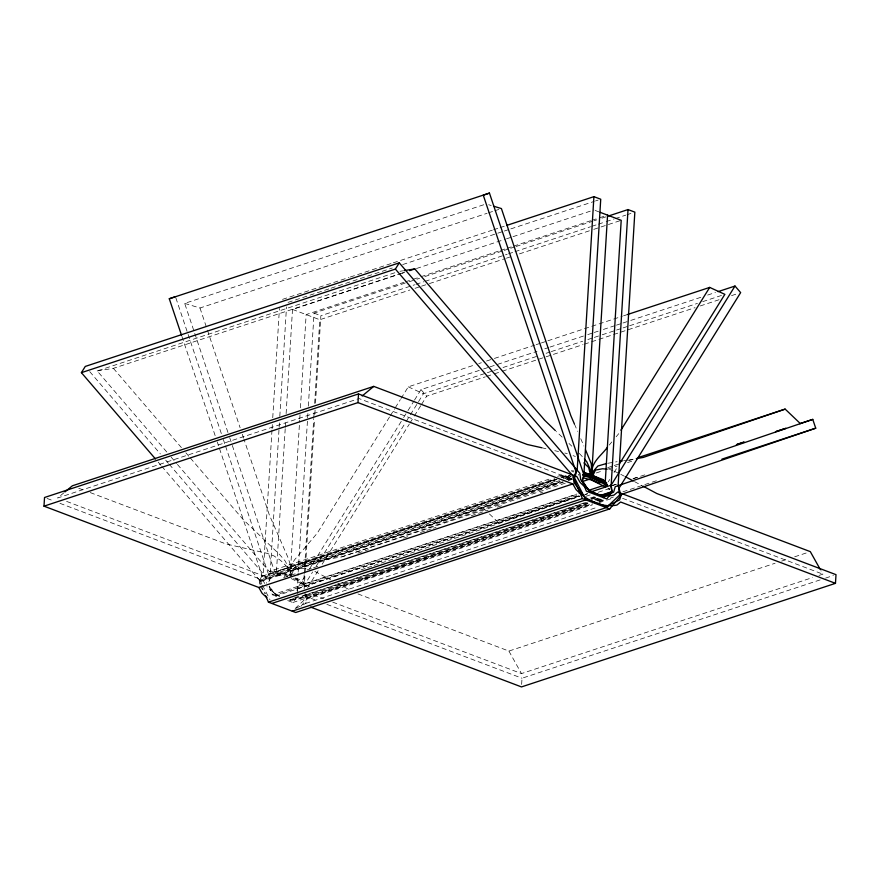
<?xml version="1.0" encoding="UTF-8"?>
<svg xmlns="http://www.w3.org/2000/svg" width="880" height="880" viewBox="0 0 880 880"><rect width="100%" height="100%" fill="white"/><g stroke="black" fill="none" stroke-linecap="round" stroke-linejoin="round"><path stroke-width="0.66" stroke-dasharray="4.4 3.3" d="M571.296 476.157L568.073 478.368L566.06 477.675L566.126 476.278L568.15 476.982L571.802 474.364M568.073 478.368L568.15 476.982M271.986 430.056L263.208 573.551L259.27 580.932L260.887 584.672M272.074 428.692L272.327 424.589M272.745 417.758L279.433 308.429M269.764 580.47L279.059 428.648M279.136 427.273L279.477 421.806M279.807 416.339L286.495 306.911M285.208 428.714L276.309 574.057L280.731 573.639L288.926 575.41M285.285 427.339L285.703 420.486M286.121 413.622L292.501 309.419L400.807 273.691M290.169 575.751L299.684 420.178M299.772 418.814L300.014 414.7M300.443 407.836L306.141 314.578L404.008 282.293M297.055 590.799L298.144 573.012M298.221 571.648L307.923 412.984M308.352 406.142L314.039 313.137L407.836 282.194M304.183 574.783L303.6 584.386L295.075 578.105M304.271 573.419L313.742 418.473M313.83 417.098L314.248 410.245M314.666 403.381L319.781 319.737L409.816 290.037M304.139 589.039L305.063 574.002M305.14 572.638L314.501 419.584M314.842 414.117L315.084 410.014M315.502 403.183L320.859 315.722L414.656 284.779M521.642 684.431L522.016 678.238L820.369 579.821M261.877 584.012L260.634 581.581L262.24 576.136L217.294 442.002M268.928 581.702L269.896 578.435L225.5 445.984M296.01 608.278L305.69 603.438L307.296 597.993L501.743 531.773L589.028 502.975M290.081 577.115L292.248 570.24L296.483 565.444L557.106 479.402M291.181 575.564L294.041 569.514L560.23 481.701L259.27 580.932M578.248 475.189L578.787 474.276M389.51 417.021L317.328 533.093L294.635 559.735L291.995 563.937L290.389 572.187L289.828 563.112L287.815 557.15L269.335 514.921L244.035 439.439M390.236 415.855L394.57 408.892M395.285 407.737L400.334 399.608M401.06 398.453L408.276 386.837L473.528 365.321M297.891 593.879L297.176 588.764L306.592 573.617M309.485 568.964L402.919 418.726M403.645 417.56L407.264 411.741M407.99 410.575L413.787 401.258M414.502 400.092L421.025 389.62L482.262 369.413M295.581 577.962L301.048 580.261L305.393 583.572L312.631 571.934M316.25 566.115L405.328 422.884M406.054 421.718L409.673 415.888M410.399 414.722L423.434 393.767L486.068 373.109M307.659 587.554L318.538 570.053M322.168 564.223L409.255 424.193M409.981 423.027L413.6 417.197M414.326 416.031L420.86 405.526M421.586 404.36L426.668 396.187L485.298 376.849M608.267 481.822L609.708 479.49M614.053 472.505L616.957 467.841M287.727 600.578L292.842 602.514L298.056 595.617M609.235 445.06L611.831 441.947M616.154 436.766L618.75 433.653M300.938 606.265L307.021 599.005L592.339 504.889M295.174 608.487L305.646 598.62L592.614 503.866M63.932 492.778L57.629 498.003L359.051 398.574L567.105 477.323L569.844 475.365M290.895 599.291A51.92 36.454 71.7 0 0 300.058 598.653L303.743 595.606L586.454 502.348M66.616 501.402L265.683 576.752L269.324 574.145L556.402 479.446M566.06 477.675L569.701 475.057M293.755 598.18L289.432 601.205L587.785 502.788M298.518 596.178L289.498 600.127L586.553 502.139M302.665 563.332L341.759 556.886L563.332 482.284M361.042 569.877L366.234 568.106M367.532 567.666L372.735 565.895M374.033 565.455L579.799 496.309M227.942 432.465L184.69 303.391L486.112 203.962M184.69 303.391L199.991 308L487.058 213.301M488.367 212.872L493.581 211.145M494.89 210.716L498.806 209.429M282.535 299.365L348.975 277.453M350.284 277.024L391.974 263.263M393.272 262.834L492.294 230.175M493.592 229.746L498.806 228.03M500.104 227.601L505.318 225.874M288.057 302.379L329.747 288.629M331.045 288.2L392.282 267.993M402.699 264.561L496.507 233.618M497.805 233.189L503.019 231.462M504.328 231.033L509.531 229.317M510.84 228.888L594.22 201.388M595.518 200.959L598.125 200.09M166.738 451.979L97.196 370.931L397.309 271.931M97.196 370.931L113.399 368.346L397.859 274.516M399.168 274.087L404.382 272.36M402.105 273.262L404.723 272.393M416.46 268.521L505.197 239.25M506.495 238.821L511.72 237.105M513.018 236.665L593.923 209.979M405.306 281.864L411.84 279.708M413.138 279.279L419.661 277.134M420.97 276.705L499.257 250.877M500.566 250.448L505.791 248.721M507.089 248.292L512.314 246.565M513.612 246.136L590.601 220.748M591.91 220.308L598.433 218.163M599.731 217.734L604.956 216.007M409.145 281.765L415.657 279.62M416.955 279.18L419.562 278.322M424.776 276.606L502.942 250.822M504.251 250.393L509.465 248.677M510.763 248.237L514.668 246.95M515.977 246.521L592.845 221.166M594.143 220.737L596.75 219.879M601.964 218.163L605.869 216.865M415.965 284.35L423.775 281.765M425.084 281.336L507.166 254.265M508.464 253.836L513.678 252.109M514.976 251.68L590.546 226.754M591.844 226.325L597.058 224.609M598.356 224.18L604.879 222.035M606.177 221.595L613.998 219.021M615.296 218.592L625.724 215.149M627.022 214.72L630.927 213.433M415.041 288.321L420.255 286.594M421.564 286.165L428.087 284.02M429.396 283.591L505.076 258.621M506.385 258.192L511.599 256.465M519.431 253.88L592.504 229.779M593.802 229.35L621.203 220.308M478.742 363.594L481.349 362.736M486.574 361.02L493.097 358.864M494.406 358.435L534.853 345.092M536.151 344.663L540.067 343.365M541.376 342.936L546.59 341.209M547.899 340.78L622.281 316.25M623.579 315.821L627.495 314.523M483.56 368.984L488.774 367.268M490.072 366.839L536.976 351.362M544.797 348.788L548.702 347.501M550 347.072L586.487 335.038M587.785 334.609L592.999 332.882M594.297 332.453L598.213 331.166M603.416 329.45L615.142 325.578M616.451 325.149L621.665 323.433M622.963 323.004L629.475 320.848M630.784 320.419L702.438 296.78M707.652 295.064L715.462 292.49M487.377 372.68L492.591 370.953M493.9 370.524L497.816 369.237M503.03 367.51L538.263 355.883M546.095 353.309L550.011 352.011M551.309 351.582L582.626 341.253M587.851 339.537L593.065 337.81M594.374 337.381L600.897 335.225M602.195 334.796L615.252 330.495M616.55 330.066L621.775 328.339M623.073 327.91L628.298 326.183M629.607 325.754L697.455 303.38M702.68 301.653L724.856 294.338M486.596 376.42L493.108 374.275M494.417 373.846L500.929 371.69M502.227 371.261L583.011 344.619M584.309 344.19L695.046 307.659M700.26 305.943L719.807 299.497M731.533 295.625L738.045 293.48M177.441 464.442L269.28 571.461L551.122 478.489M557.656 476.333L564.179 474.177M90.244 492.591L225.808 543.906L267.113 553.333L273.933 555.907L280.632 560.45L287.221 566.929L554.719 478.687M559.933 476.971L566.456 474.815M232.32 445.5L274.692 571.956L555.247 479.413M561.77 477.257L568.293 475.112M262.24 576.136L555.379 479.435M561.891 477.29L568.414 475.134M561.616 477.719L569.448 475.145M562.331 477.675L570.152 475.101M265.683 576.752L557.964 480.337M563.189 478.621L570.68 476.256M161.777 466.323L259.127 579.755L559.471 480.656M565.29 478.753L571.208 476.773M566.742 479.501L571.956 477.785L566.753 479.556M59.939 503.327L262.812 580.118L561.154 481.701M567.677 479.556L571.582 478.258M260.634 581.581L563.035 481.734M568.106 480.161L572.154 478.731M568.546 480.557L572.462 479.27M607.695 467.643L612.92 465.927M614.218 465.487L618.134 464.2M628.573 460.757L636.405 458.172M341.759 556.886L566.203 482.856M596.211 472.956L602.734 470.8M607.959 469.073L617.089 466.07M627.528 462.627L634.051 460.471M283.635 577.632L295.361 573.76M307.087 569.899L312.301 568.172M313.61 567.743L318.813 566.027M357.896 553.135L368.324 549.692M403.502 538.087L408.716 536.371M420.442 532.499L425.645 530.783M426.954 530.354L432.168 528.638M433.466 528.209L436.073 527.351M471.251 515.746L488.18 510.158M497.31 507.144L502.513 505.428M540.298 492.965L542.905 492.107M305.393 583.572L576.807 494.043M269.159 586.641L272.382 594.77L578.545 493.779M269.203 586.421L275.858 594.968L578.116 495.264M297.176 588.764L578.589 495.935M579.359 495.902L275.792 596.046L269.643 586.091M498.784 522.962L579.568 496.32M584.771 494.593L587.378 493.735M612.139 485.573L616.044 484.286M632.984 478.698L638.187 476.982M585.013 494.582L587.631 493.724M612.414 485.54L616.33 484.253M633.292 478.654L645.04 474.782M585.959 496.287L590.491 494.824M598.312 492.25L610.038 488.378M590.073 498.102L595.287 496.386M591.206 498.465L595.111 497.167M591.195 498.916L596.409 497.2M591.481 499.422L598.004 497.266M594.363 499.565L598.279 498.278M595.573 499.345L598.18 498.487M595.606 500.214L600.809 498.487M596.849 500.39L600.754 499.103M622.908 491.799L658.075 480.194M300.058 598.653L587.983 503.679M597.113 500.676L601.018 499.378M312.158 592.757L313.423 594.825L588.753 504.009M597.883 500.995L603.108 499.268M292.842 602.514L592.493 503.668M599.016 501.523L605.528 499.378M599.137 501.721L605.649 499.576M610.5 498.058L613.47 496.991M598.851 502.733L605.363 500.588M606.672 500.159L613.184 498.014M305.69 603.438L597.52 507.177M357.973 593.934L508.893 651.068L775.082 563.255M781.616 561.099L788.139 558.954M794.662 556.798L809.017 552.068M332.695 602.118L521.477 673.585L812.46 577.599M818.983 575.443L822.899 574.156L820.908 570.592M825.572 578.105L833.393 575.52M269.324 574.145L272.855 573.485L284.746 576.598M294.041 569.514L301.103 568.194L308.044 568.821M628.782 459.998L635.327 458.843M607.981 463.243L617.089 461.681M399.971 271.293L402.666 270.853M623.579 460.768L627.473 460.229M274.692 571.956L279.246 572.011L289.08 575.355M571.34 470.69L573.716 470.91M571.747 471.68L574.024 471.922M269.28 571.461L273.834 571.945L287.749 576.279M541.662 447.733L548.218 449.207M554.774 450.681L558.525 451.561M564.784 453.024L567.281 453.607M488.664 204.732L491.216 205.502M595.166 210.452L598.884 211.86M314.039 313.137L320.859 315.722M292.501 309.419L319.781 319.737M573.078 455.62L575.355 456.478M609.466 469.392L612.876 470.679M614.009 471.108L619.663 473.748M622.556 498.311L822.899 574.156M78.727 488.235L85.129 490.655M313.423 594.825L323.697 598.719M47.102 498.465L53.515 500.896M303.743 595.606L316.58 600.468M326.854 604.362L522.016 678.238M275.858 594.968L279.576 596.376M272.382 594.77L279.51 597.454M293.568 578.501L309.529 586.388M408.276 386.837L423.434 393.767M291.236 578.589L306.966 586.388M620.796 474.342L624.173 476.124M314.864 571.406L330.737 579.777M634.513 481.602L641.564 485.375M337.788 583.55L349.536 589.831M562.177 437.129L556.325 431.552M483.736 508.541L485.628 510.345M489.423 513.953L498.894 522.995M568.997 443.476L571.802 446.182M579.282 453.42L582.758 457.105M607.948 488.202L609.466 489.687M608.168 488.114L609.807 489.742M421.025 389.62L426.668 396.187M113.399 368.346L181.412 447.612M185.889 452.826L189.464 456.995M190.366 458.04L243.166 519.563L279.73 554.653L285.362 561.231L288.838 568.942L289.729 574.783M171.193 457.171L176.55 463.408M89.738 371.635L160.347 453.915M165.715 460.163L168.399 463.298M169.29 464.332L265.815 576.818L266.706 583.22M158.213 462.154L160.886 465.278M260.007 586.157L265.573 593.714M508.893 651.068L521.477 673.585M262.812 580.118L264.693 583.495M262.504 585.222L269.984 599.786M261.426 585.926L264.66 593.417M574.442 424.05L577.599 431.376M580.756 438.713L583.913 446.05M199.991 308L206.965 328.823M207.405 330.121L240.108 427.724M242.297 434.236L243.606 438.141M229.691 437.679L231.88 444.191M175.89 297.957L221.584 434.302M223.333 439.494L225.071 444.686M181.94 336.523L215.545 436.799M305.58 594.022L307.021 599.005M287.221 566.929L289.41 575.531M304.931 593.505L305.646 598.62M259.127 579.755L259.831 584.87M279.565 595.969A51.92 36.454 71.7 0 1 266.882 586.707"/><path stroke-width="1.32" d="M835.472 583.341L620.598 502.007L616.924 505.054A66.484 46.684 71.7 0 1 575.993 489.555L572.847 483.934L258.874 587.499L44 506.165L44.528 497.497L358.512 393.921L576.796 476.542L579.942 482.174A51.92 36.454 71.7 0 0 614.042 495.088L617.716 492.041L836 574.662L835.472 583.341L521.488 686.917L310.453 607.035M44 506.165L357.984 402.6L358.512 393.921M628.023 209.561L611.039 487.223L612.04 492.041L606.826 498.949L586.366 491.194L582.219 480.744L583.748 476.894L600.732 199.232L593.912 196.658L577.192 469.975L573.254 477.356L582.428 498.586L609.708 508.915L621.005 495.429L618.123 485.463L634.843 212.146L628.023 209.561L608.476 216.007M591.668 475.013L607.563 215.149M592.229 475.387L593.681 470.811L597.905 466.004L606.683 463.463M592.603 476.135L595.463 470.085L602.525 468.765L607.145 469.183M81.4 372.658L85.272 366.432L399.256 262.856L579.799 473.242L580.69 479.644L589.842 491.392L603.482 496.551L613.635 492.118L615.241 486.662L812.768 419.386L815.727 428.197L621.28 494.417L619.674 499.873L606.364 506.528L585.904 498.773L573.991 482.581L573.111 476.179L395.384 269.082L81.4 372.658L155.529 459.03M395.384 269.082L399.256 262.856M620.917 430.177L709.698 287.408L724.856 294.338L619.124 464.354M603.416 497.629L612.051 491.59L611.16 485.188L735.009 286.044L740.652 292.611L618.739 488.653L619.619 495.044L606.298 507.606L292.314 611.171M604.879 486.376L606.067 484.605L605.165 483.527L621.203 220.308L600.127 212.333M607.508 447.139C601.711 455.345 591.602 461.549 591.811 472.747L591.25 463.683L585.497 449.713M606.386 485.386L607.123 484.594M64.988 491.909L72.336 485.815L373.758 386.386L527.241 444.477L541.662 447.733M362.208 395.956L373.758 386.386M181.511 335.225L169.29 298.76L175.461 296.659M589.776 492.47L582.263 480.315L583.88 474.859L489.445 193.083L483.274 195.184L576.224 472.56L574.618 478.016L585.838 499.851L271.854 603.427M800.316 423.566L785.158 409.101L643.181 457.457L636.636 458.612M169.29 298.76L489.445 193.083M506.627 225.445L593.912 196.658M409.607 270.644L414.821 268.917L544.588 420.134L555.346 430.595M627.495 314.523L709.698 287.408M718.069 291.632L735.009 286.044M637.703 457.743L785.158 409.101M582.318 481.569L590.15 478.984M590.667 489.687L603.713 485.386M591.613 491.634L611.16 485.188M737.209 444.312L743.721 442.167M776.292 431.42L785.411 428.417M799.744 423.687L812.768 419.386M736.384 444.653L744.205 442.068M775.522 431.739L785.961 428.296M265.749 595.914L268.444 602.162L582.428 498.586M601.623 495.022L612.051 491.59M602.921 495.044L612.04 492.041M721.919 459.14L815.727 428.197M609.708 508.915L295.724 612.491L268.444 602.162M404.019 270.644L414.821 268.917M619.685 461.318L622.281 460.955M584.408 473.099L591.679 474.87L600.996 479.864M584.32 474.045L592.636 475.97L606.408 483.296M582.78 474.826L591.547 477.103M583.253 475.783L592.504 478.203L607.013 485.419M583.605 477.95L591.371 479.996L605.583 487.025M493.757 206.261L501.413 208.56L570.757 415.492L574.442 424.05M583.88 472.197L602.723 479.468L605.44 481.525M583.913 472.967L603.515 480.491L606.771 482.977M582.934 474.815L586.234 475.915M587.246 474.793L591.591 476.3M584.331 473.682L591.591 476.234M584.397 474.408L601.854 481.041L606.067 484.605M583.352 474.76L588.016 476.432M357.984 402.6L572.847 483.934M595.001 479.072L597.322 479.996L592.691 477.686M594.011 477.213L596.42 478.192M604.219 483.076L606.496 484.209M590.403 478.896L598.873 483.098M603.559 481.305L605.858 482.46M625.295 476.718L633.336 480.975M642.741 486.002L656.843 493.537L810.315 551.639L820.248 569.415M598.521 481.404L600.699 482.702M604.637 482.493L606.815 484.143M583.935 462.869L588.643 467.5L590.513 474.87M584.375 458.986L586.795 461.802L590.26 469.513L591.327 476.52M258.874 587.499L262.009 593.131A66.484 46.684 71.7 0 0 266.882 597.564"/></g></svg>
